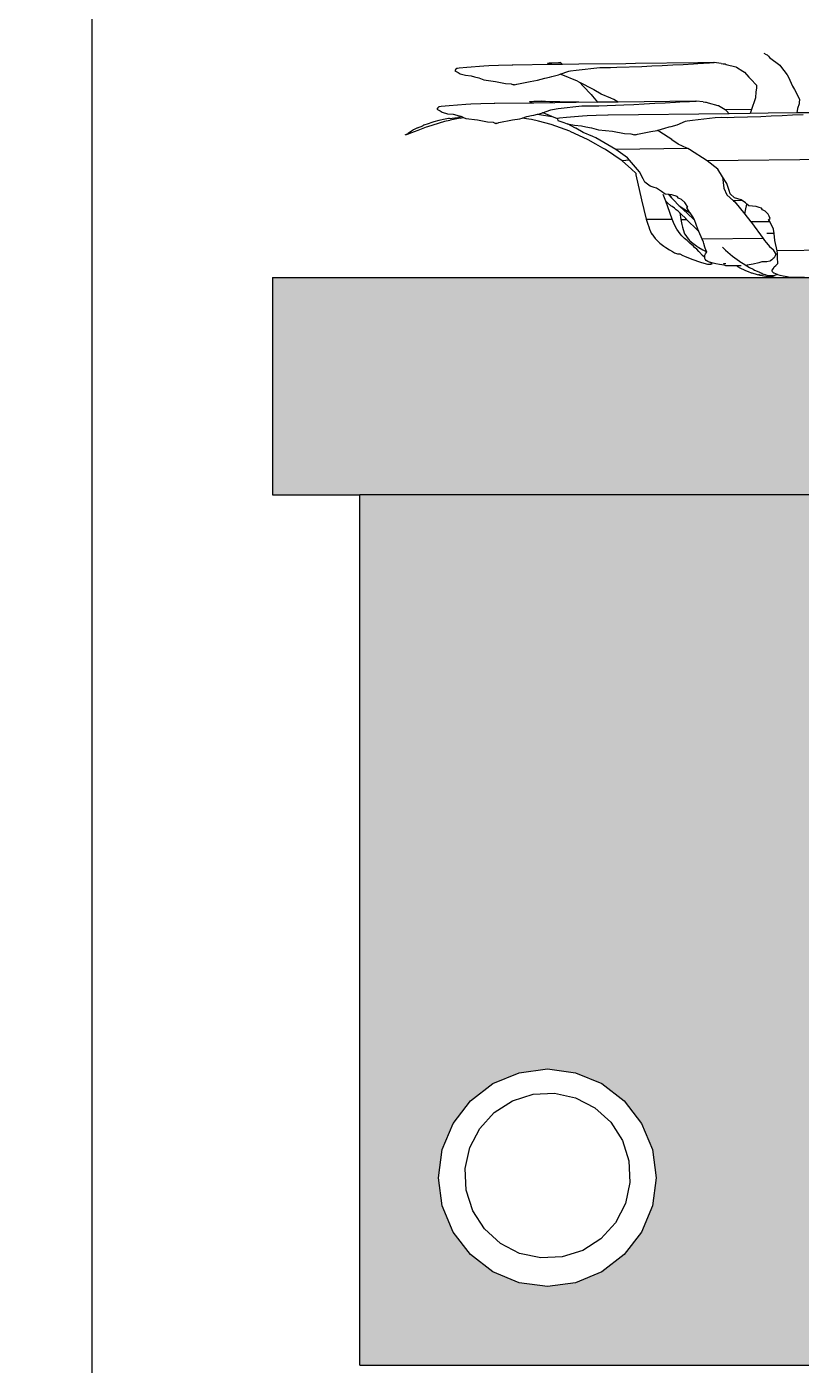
# Model space of a CAD drawing. Header units: metres. Extents: x -175 to 101, y -7 to 93.
# Drawn here: x 10.9008 to 11.0788, y 1.1488 to 1.4564 of the extents above; entities that cross this region are included whole.
import ezdxf

# ---------------------------------------------------------------- set-up
doc = ezdxf.new("R2010")
doc.units = ezdxf.units.M

# ---------------------------------------------------------------- blocks, each defined once
blk = doc.blocks.new('mueble huerto')
blk.add_lwpolyline([(-4.59596, 1.75878), (-4.54596, 1.75878), (-4.54596, -0.49122), (-4.59596, -0.49122)], close=True)
blk = doc.blocks.new('caja1')
at = {"true_color": 0xffffff}
h = blk.add_hatch(color=7, dxfattribs=at)
h.dxf.hatch_style = 1
h.paths.add_polyline_path([(-5.70176, 1.39878), (-6.20176, 1.39878), (-6.20176, 1.34878), (-6.18176, 1.34878), (-5.72176, 1.34878), (-5.70176, 1.34878)])
h.paths.add_polyline_path([(-5.72176, 1.34878), (-6.18176, 1.34878), (-6.18176, 1.14878), (-5.72176, 1.14878)])
h.paths.add_polyline_path([(-6.12612, 1.21351), (-6.12094, 1.20954), (-6.11697, 1.20436), (-6.11447, 1.19833), (-6.11362, 1.19186), (-6.11447, 1.18539), (-6.11697, 1.17936), (-6.12094, 1.17419), (-6.12612, 1.17021), (-6.13215, 1.16772), (-6.13862, 1.16686), (-6.14509, 1.16772), (-6.15112, 1.17021), (-6.1563, 1.17419), (-6.16027, 1.17936), (-6.16277, 1.18539), (-6.16362, 1.19186), (-6.16277, 1.19833), (-6.16027, 1.20436), (-6.1563, 1.20954), (-6.15112, 1.21351), (-6.14509, 1.21601), (-6.13862, 1.21686), (-6.13215, 1.21601)], flags=16)
h.paths.add_polyline_path([(-6.12772, 1.20797), (-6.12405, 1.20463), (-6.12137, 1.20046), (-6.11986, 1.19573), (-6.11963, 1.19078), (-6.12069, 1.18593), (-6.12296, 1.18152), (-6.1263, 1.17786), (-6.13047, 1.17518), (-6.1352, 1.17367), (-6.14015, 1.17344), (-6.145, 1.17449), (-6.14941, 1.17677), (-6.15307, 1.18011), (-6.15575, 1.18428), (-6.15726, 1.18901), (-6.15749, 1.19396), (-6.15644, 1.19881), (-6.15416, 1.20321), (-6.15082, 1.20688), (-6.14665, 1.20956), (-6.14192, 1.21107), (-6.13697, 1.2113), (-6.13212, 1.21024)], flags=0)
for p, q in [((-6.20176, 1.39878), (-6.20176, 1.34878)), ((-6.20176, 1.39878), (-5.70176, 1.39878)), ((-6.20176, 1.34878), (-6.18176, 1.34878)), ((-5.72176, 1.34878), (-6.18176, 1.34878)), ((-6.18176, 1.14878), (-6.18176, 1.34878)), ((-6.15112, 1.21351), (-6.14509, 1.21601)), ((-6.14509, 1.21601), (-6.13862, 1.21686)), ((-6.13862, 1.21686), (-6.13215, 1.21601)), ((-6.13215, 1.21601), (-6.12612, 1.21351)), ((-6.1563, 1.20954), (-6.15112, 1.21351)), ((-6.12612, 1.21351), (-6.12094, 1.20954)), ((-6.16027, 1.20436), (-6.1563, 1.20954)), ((-6.15082, 1.20688), (-6.14665, 1.20956)), ((-6.14665, 1.20956), (-6.14192, 1.21107)), ((-6.14192, 1.21107), (-6.13697, 1.2113)), ((-6.13697, 1.2113), (-6.13212, 1.21024)), ((-6.13212, 1.21024), (-6.12772, 1.20797)), ((-6.12094, 1.20954), (-6.11697, 1.20436)), ((-6.15416, 1.20321), (-6.15082, 1.20688)), ((-6.12772, 1.20797), (-6.12405, 1.20463)), ((-6.16277, 1.19833), (-6.16027, 1.20436)), ((-6.15644, 1.19881), (-6.15416, 1.20321)), ((-6.12405, 1.20463), (-6.12137, 1.20046)), ((-6.11697, 1.20436), (-6.11447, 1.19833)), ((-6.12137, 1.20046), (-6.11986, 1.19573)), ((-6.16362, 1.19186), (-6.16277, 1.19833)), ((-6.15749, 1.19396), (-6.15644, 1.19881)), ((-6.11447, 1.19833), (-6.11362, 1.19186)), ((-6.15726, 1.18901), (-6.15749, 1.19396)), ((-6.11986, 1.19573), (-6.11963, 1.19078)), ((-6.16277, 1.18539), (-6.16362, 1.19186)), ((-6.11963, 1.19078), (-6.12069, 1.18593)), ((-6.11362, 1.19186), (-6.11447, 1.18539)), ((-6.15575, 1.18428), (-6.15726, 1.18901)), ((-6.16027, 1.17936), (-6.16277, 1.18539)), ((-6.12069, 1.18593), (-6.12296, 1.18152)), ((-6.11447, 1.18539), (-6.11697, 1.17936)), ((-6.15307, 1.18011), (-6.15575, 1.18428)), ((-6.12296, 1.18152), (-6.1263, 1.17786)), ((-6.1563, 1.17419), (-6.16027, 1.17936)), ((-6.14941, 1.17677), (-6.15307, 1.18011)), ((-6.11697, 1.17936), (-6.12094, 1.17419)), ((-6.145, 1.17449), (-6.14941, 1.17677)), ((-6.13047, 1.17518), (-6.1352, 1.17367)), ((-6.1263, 1.17786), (-6.13047, 1.17518)), ((-6.15112, 1.17021), (-6.1563, 1.17419)), ((-6.14015, 1.17344), (-6.145, 1.17449)), ((-6.1352, 1.17367), (-6.14015, 1.17344)), ((-6.12094, 1.17419), (-6.12612, 1.17021)), ((-6.14509, 1.16772), (-6.15112, 1.17021)), ((-6.12612, 1.17021), (-6.13215, 1.16772)), ((-6.13862, 1.16686), (-6.14509, 1.16772)), ((-6.13215, 1.16772), (-6.13862, 1.16686)), ((-6.18176, 1.14878), (-5.72176, 1.14878))]:
    blk.add_line(p, q)
blk = doc.blocks.new('plantita4')
for p, q in [((8.33428, 0.33983), (8.33423, 0.33984)), ((8.33428, 0.33983), (8.33478, 0.33989)), ((8.33449, 0.33961), (8.33428, 0.33983)), ((8.33478, 0.33989), (8.33575, 0.33992)), ((8.33575, 0.33992), (8.33806, 0.34)), ((8.33806, 0.34), (8.33831, 0.34001)), ((8.33831, 0.34001), (8.33886, 0.33999)), ((8.33831, 0.34001), (8.33892, 0.33994)), ((8.33862, 0.34021), (8.33886, 0.33999)), ((8.33886, 0.33999), (8.33892, 0.33994)), ((8.33892, 0.33994), (8.33958, 0.33933)), ((8.38721, 0.33993), (8.36529, 0.33966)), ((8.38574, 0.33961), (8.3887, 0.33983)), ((8.39281, 0.34), (8.38721, 0.33993)), ((8.3887, 0.33983), (8.38923, 0.33984)), ((8.38923, 0.33984), (8.39063, 0.33989)), ((8.39063, 0.33989), (8.3914, 0.33992)), ((8.3914, 0.33992), (8.39281, 0.34)), ((8.39281, 0.34), (8.393, 0.34001)), ((8.39541, 0.33967), (8.393, 0.34001)), ((8.41046, 0.34328), (8.41134, 0.34281)), ((8.41134, 0.34281), (8.41168, 0.34276)), ((8.41168, 0.34276), (8.41209, 0.34232)), ((8.41209, 0.34232), (8.41247, 0.34182)), ((8.41247, 0.34182), (8.41608, 0.33905)), ((8.30193, 0.33765), (8.30154, 0.33716)), ((8.30154, 0.33716), (8.30228, 0.33675)), ((8.30226, 0.33793), (8.30193, 0.33765)), ((8.30254, 0.33798), (8.30226, 0.33793)), ((8.30228, 0.33675), (8.30271, 0.33657)), ((8.30308, 0.33804), (8.30254, 0.33798)), ((8.30271, 0.33657), (8.30342, 0.3361)), ((8.30586, 0.33832), (8.30308, 0.33804)), ((8.30342, 0.3361), (8.30528, 0.33552)), ((8.30528, 0.33552), (8.30735, 0.33536)), ((8.3118, 0.33873), (8.30586, 0.33832)), ((8.30735, 0.33536), (8.30856, 0.33503)), ((8.30856, 0.33503), (8.31003, 0.33462)), ((8.31354, 0.33889), (8.3118, 0.33873)), ((8.31702, 0.33897), (8.31354, 0.33889)), ((8.32183, 0.33911), (8.31702, 0.33897)), ((8.32205, 0.33911), (8.32183, 0.33911)), ((8.33576, 0.33929), (8.32205, 0.33911)), ((8.33516, 0.33938), (8.33449, 0.33961)), ((8.33496, 0.33493), (8.33572, 0.33508)), ((8.33576, 0.33929), (8.33516, 0.33938)), ((8.33572, 0.33508), (8.33807, 0.33565)), ((8.33958, 0.33933), (8.33576, 0.33929)), ((8.33807, 0.33565), (8.33876, 0.33589)), ((8.33876, 0.33589), (8.34173, 0.33693)), ((8.33906, 0.3358), (8.33876, 0.33589)), ((8.34484, 0.33344), (8.33906, 0.3358)), ((8.34529, 0.33941), (8.33958, 0.33933)), ((8.34173, 0.33693), (8.34237, 0.33707)), ((8.34237, 0.33707), (8.34438, 0.33736)), ((8.34438, 0.33736), (8.34643, 0.33759)), ((8.36187, 0.33961), (8.34529, 0.33941)), ((8.34643, 0.33759), (8.35062, 0.33807)), ((8.35062, 0.33807), (8.35264, 0.33828)), ((8.35264, 0.33828), (8.35466, 0.33833)), ((8.35466, 0.33833), (8.35649, 0.33828)), ((8.35649, 0.33828), (8.35865, 0.33834)), ((8.35865, 0.33834), (8.36753, 0.33865)), ((8.36529, 0.33966), (8.36187, 0.33961)), ((8.36753, 0.33865), (8.37099, 0.33884)), ((8.37099, 0.33884), (8.37463, 0.33897)), ((8.37463, 0.33897), (8.37846, 0.33921)), ((8.37846, 0.33921), (8.38208, 0.33938)), ((8.38208, 0.33938), (8.38574, 0.33961)), ((8.39541, 0.33967), (8.39621, 0.3396)), ((8.39621, 0.3396), (8.39653, 0.33959)), ((8.39653, 0.33959), (8.39688, 0.33952)), ((8.39688, 0.33952), (8.39723, 0.33936)), ((8.39723, 0.33936), (8.40061, 0.33848)), ((8.40061, 0.33848), (8.40085, 0.33839)), ((8.40085, 0.33839), (8.40315, 0.337)), ((8.40315, 0.337), (8.40363, 0.33661)), ((8.40363, 0.33661), (8.40517, 0.33489)), ((8.41608, 0.33905), (8.41634, 0.33877)), ((8.41634, 0.33877), (8.41868, 0.33569)), ((8.41868, 0.33569), (8.41917, 0.33482)), ((8.31003, 0.33462), (8.31184, 0.33388)), ((8.31184, 0.33388), (8.31595, 0.3334)), ((8.31595, 0.3334), (8.31942, 0.33267)), ((8.31942, 0.33267), (8.32138, 0.33255)), ((8.32138, 0.33255), (8.32225, 0.33212)), ((8.32225, 0.33212), (8.3224, 0.33225)), ((8.32258, 0.33213), (8.32225, 0.33212)), ((8.3224, 0.33225), (8.32258, 0.33213)), ((8.32258, 0.33213), (8.32339, 0.33239)), ((8.32339, 0.33239), (8.32818, 0.33333)), ((8.32818, 0.33333), (8.33077, 0.33377)), ((8.33077, 0.33377), (8.33328, 0.3345)), ((8.33328, 0.3345), (8.33496, 0.33493)), ((8.34484, 0.33344), (8.3456, 0.33304)), ((8.3456, 0.33304), (8.34686, 0.33175)), ((8.35049, 0.33048), (8.3456, 0.33304)), ((8.34686, 0.33175), (8.34967, 0.32874)), ((8.35056, 0.33044), (8.35049, 0.33048)), ((8.35319, 0.32889), (8.35056, 0.33044)), ((8.40517, 0.33489), (8.40596, 0.33421)), ((8.40596, 0.33421), (8.40792, 0.33202)), ((8.40796, 0.33095), (8.40765, 0.32968)), ((8.40792, 0.33202), (8.40796, 0.3312)), ((8.40796, 0.3312), (8.40796, 0.33095)), ((8.41917, 0.33482), (8.42058, 0.33174)), ((8.42058, 0.33174), (8.42133, 0.33051)), ((8.42133, 0.33051), (8.42303, 0.32713)), ((8.31549, 0.32556), (8.31068, 0.32543)), ((8.31571, 0.32557), (8.31549, 0.32556)), ((8.32943, 0.32574), (8.31571, 0.32557)), ((8.32794, 0.32629), (8.3279, 0.3263)), ((8.32794, 0.32629), (8.32844, 0.32634)), ((8.32816, 0.32606), (8.32794, 0.32629)), ((8.32882, 0.32583), (8.32816, 0.32606)), ((8.32844, 0.32634), (8.32942, 0.32638)), ((8.32943, 0.32574), (8.32882, 0.32583)), ((8.32942, 0.32638), (8.33172, 0.32645)), ((8.33685, 0.32583), (8.32943, 0.32574)), ((8.33172, 0.32645), (8.33197, 0.32646)), ((8.33197, 0.32646), (8.35188, 0.32606)), ((8.33509, 0.32612), (8.33197, 0.32646)), ((8.33509, 0.32612), (8.33551, 0.32605)), ((8.3356, 0.32605), (8.33551, 0.32605)), ((8.3356, 0.32605), (8.33623, 0.32597)), ((8.33623, 0.32597), (8.33685, 0.32583)), ((8.35188, 0.32606), (8.33685, 0.32583)), ((8.34967, 0.32874), (8.35007, 0.32821)), ((8.35007, 0.32821), (8.35188, 0.32606)), ((8.35188, 0.32606), (8.35191, 0.32602)), ((8.35916, 0.32611), (8.35191, 0.32602)), ((8.35654, 0.32752), (8.35319, 0.32889)), ((8.35766, 0.32698), (8.35654, 0.32752)), ((8.35916, 0.32611), (8.35766, 0.32698)), ((8.38647, 0.32645), (8.35916, 0.32611)), ((8.36829, 0.32542), (8.37212, 0.32566)), ((8.37212, 0.32566), (8.37575, 0.32583)), ((8.37575, 0.32583), (8.3794, 0.32606)), ((8.3794, 0.32606), (8.38236, 0.32629)), ((8.38236, 0.32629), (8.3829, 0.3263)), ((8.3829, 0.3263), (8.38429, 0.32634)), ((8.38429, 0.32634), (8.38506, 0.32638)), ((8.38506, 0.32638), (8.38647, 0.32645)), ((8.38647, 0.32645), (8.38666, 0.32646)), ((8.38907, 0.32612), (8.38666, 0.32646)), ((8.38907, 0.32612), (8.38988, 0.32605)), ((8.38988, 0.32605), (8.3902, 0.32605)), ((8.3902, 0.32605), (8.39055, 0.32597)), ((8.39055, 0.32597), (8.39089, 0.32581)), ((8.39089, 0.32581), (8.39427, 0.32493)), ((8.40748, 0.3272), (8.40609, 0.32347)), ((8.40751, 0.32761), (8.40748, 0.3272)), ((8.40765, 0.32968), (8.40751, 0.32761)), ((8.42291, 0.32553), (8.42237, 0.3238)), ((8.42295, 0.32588), (8.42291, 0.32553)), ((8.42303, 0.32713), (8.42295, 0.32588)), ((8.29559, 0.32411), (8.2952, 0.32361)), ((8.2952, 0.32361), (8.29595, 0.3232)), ((8.29593, 0.32438), (8.29559, 0.32411)), ((8.2962, 0.32444), (8.29593, 0.32438)), ((8.29595, 0.3232), (8.29638, 0.32302)), ((8.29674, 0.32449), (8.2962, 0.32444)), ((8.29638, 0.32302), (8.29708, 0.32255)), ((8.29953, 0.32477), (8.29674, 0.32449)), ((8.29708, 0.32255), (8.29894, 0.32198)), ((8.29894, 0.32198), (8.30102, 0.32182)), ((8.30547, 0.32519), (8.29953, 0.32477)), ((8.30102, 0.32182), (8.30222, 0.32148)), ((8.30222, 0.32148), (8.3037, 0.32107)), ((8.30413, 0.3209), (8.30246, 0.3207)), ((8.3037, 0.32107), (8.30413, 0.3209)), ((8.30413, 0.3209), (8.30467, 0.32068)), ((8.3072, 0.32534), (8.30547, 0.32519)), ((8.31068, 0.32543), (8.3072, 0.32534)), ((8.32525, 0.32046), (8.32695, 0.32095)), ((8.32695, 0.32095), (8.32862, 0.32139)), ((8.32862, 0.32139), (8.32938, 0.32153)), ((8.32938, 0.32153), (8.33075, 0.32186)), ((8.33075, 0.32186), (8.33174, 0.3221)), ((8.33075, 0.32186), (8.33145, 0.32174)), ((8.33145, 0.32174), (8.33571, 0.32103)), ((8.33174, 0.3221), (8.33242, 0.32234)), ((8.33242, 0.32234), (8.33539, 0.32338)), ((8.33273, 0.32225), (8.33242, 0.32234)), ((8.33571, 0.32103), (8.33273, 0.32225)), ((8.33539, 0.32338), (8.33603, 0.32352)), ((8.33773, 0.32021), (8.33571, 0.32103)), ((8.33603, 0.32352), (8.33804, 0.32381)), ((8.33804, 0.32381), (8.34009, 0.32404)), ((8.34009, 0.32404), (8.34428, 0.32452)), ((8.34662, 0.32111), (8.34092, 0.3207)), ((8.34428, 0.32452), (8.3463, 0.32473)), ((8.3463, 0.32473), (8.34833, 0.32479)), ((8.3482, 0.32127), (8.34662, 0.32111)), ((8.35138, 0.32136), (8.3482, 0.32127)), ((8.34833, 0.32479), (8.35015, 0.32473)), ((8.35015, 0.32473), (8.35232, 0.3248)), ((8.35548, 0.32149), (8.35138, 0.32136)), ((8.35232, 0.3248), (8.36119, 0.3251)), ((8.35568, 0.3215), (8.35548, 0.32149)), ((8.39826, 0.32198), (8.35568, 0.3215)), ((8.36119, 0.3251), (8.36465, 0.32529)), ((8.36465, 0.32529), (8.36829, 0.32542)), ((8.39427, 0.32493), (8.39451, 0.32484)), ((8.39451, 0.32484), (8.39681, 0.32345)), ((8.39681, 0.32345), (8.39694, 0.32335)), ((8.40609, 0.32347), (8.39694, 0.32335)), ((8.39694, 0.32335), (8.39729, 0.32306)), ((8.39729, 0.32306), (8.39826, 0.32198)), ((8.40563, 0.32207), (8.39826, 0.32198)), ((8.4, 0.32072), (8.40949, 0.32103)), ((8.40609, 0.32347), (8.40563, 0.32207)), ((8.41206, 0.32214), (8.40563, 0.32207)), ((8.40949, 0.32103), (8.4131, 0.32122)), ((8.42209, 0.32226), (8.41206, 0.32214)), ((8.4131, 0.32122), (8.4169, 0.32135)), ((8.4169, 0.32135), (8.42065, 0.32159)), ((8.42065, 0.32159), (8.42432, 0.32176)), ((8.42237, 0.3238), (8.42209, 0.32226)), ((8.42918, 0.32234), (8.42209, 0.32226)), ((8.28697, 0.31626), (8.28634, 0.31578)), ((8.28841, 0.317), (8.28697, 0.31626)), ((8.2874, 0.31571), (8.28861, 0.31615)), ((8.28841, 0.317), (8.29034, 0.31774)), ((8.28861, 0.31615), (8.29045, 0.31688)), ((8.29063, 0.31791), (8.29034, 0.31774)), ((8.29045, 0.31688), (8.29157, 0.31732)), ((8.29215, 0.31848), (8.29063, 0.31791)), ((8.29157, 0.31732), (8.29206, 0.31746)), ((8.29206, 0.31746), (8.29396, 0.31803)), ((8.29348, 0.31895), (8.29215, 0.31848)), ((8.29422, 0.31913), (8.29348, 0.31895)), ((8.29396, 0.31803), (8.29805, 0.31931)), ((8.29596, 0.31954), (8.29422, 0.31913)), ((8.29815, 0.32003), (8.29596, 0.31954)), ((8.29805, 0.31931), (8.29852, 0.31945)), ((8.29938, 0.32031), (8.29815, 0.32003)), ((8.29852, 0.31945), (8.29993, 0.31974)), ((8.29964, 0.32036), (8.29938, 0.32031)), ((8.29964, 0.32036), (8.30246, 0.3207)), ((8.30349, 0.32045), (8.29993, 0.31974)), ((8.30349, 0.32045), (8.30454, 0.32066)), ((8.30454, 0.32066), (8.30467, 0.32068)), ((8.30467, 0.32068), (8.3055, 0.32034)), ((8.3055, 0.32034), (8.30962, 0.31985)), ((8.30962, 0.31985), (8.31308, 0.31913)), ((8.31308, 0.31913), (8.31505, 0.31901)), ((8.31505, 0.31901), (8.31591, 0.31858)), ((8.31591, 0.31858), (8.31606, 0.3187)), ((8.31624, 0.31858), (8.31591, 0.31858)), ((8.31606, 0.3187), (8.31624, 0.31858)), ((8.31624, 0.31858), (8.31706, 0.31885)), ((8.31706, 0.31885), (8.32185, 0.31978)), ((8.32185, 0.31978), (8.32443, 0.32022)), ((8.32443, 0.32022), (8.32525, 0.32046)), ((8.32762, 0.32008), (8.32525, 0.32046)), ((8.32864, 0.31992), (8.32762, 0.32008)), ((8.33102, 0.31933), (8.32864, 0.31992)), ((8.33551, 0.31818), (8.33102, 0.31933)), ((8.34214, 0.31582), (8.33551, 0.31818)), ((8.33773, 0.32021), (8.33772, 0.32003)), ((8.33772, 0.32003), (8.33792, 0.31954)), ((8.33774, 0.32031), (8.33773, 0.32021)), ((8.33797, 0.32036), (8.33774, 0.32031)), ((8.33792, 0.31954), (8.33928, 0.31913)), ((8.33845, 0.32042), (8.33797, 0.32036)), ((8.34092, 0.3207), (8.33845, 0.32042)), ((8.33928, 0.31913), (8.33998, 0.31895)), ((8.33998, 0.31895), (8.34118, 0.31848)), ((8.34118, 0.31848), (8.34123, 0.31847)), ((8.34416, 0.31694), (8.34123, 0.31847)), ((8.34123, 0.31847), (8.34373, 0.31791)), ((8.34373, 0.31791), (8.34617, 0.31774)), ((8.34423, 0.31689), (8.34416, 0.31694)), ((8.34685, 0.31534), (8.34423, 0.31689)), ((8.34617, 0.31774), (8.3478, 0.31741)), ((8.3478, 0.31741), (8.34978, 0.317)), ((8.34978, 0.317), (8.35225, 0.31626)), ((8.35225, 0.31626), (8.35711, 0.31578)), ((8.37068, 0.31571), (8.37294, 0.3161)), ((8.37294, 0.3161), (8.37325, 0.31615)), ((8.37348, 0.31582), (8.37294, 0.3161)), ((8.37325, 0.31615), (8.37557, 0.31688)), ((8.37557, 0.31688), (8.37714, 0.31732)), ((8.37714, 0.31732), (8.37786, 0.31746)), ((8.37786, 0.31746), (8.37997, 0.31803)), ((8.37997, 0.31803), (8.38291, 0.31931)), ((8.38291, 0.31931), (8.3835, 0.31945)), ((8.3835, 0.31945), (8.38537, 0.31974)), ((8.38537, 0.31974), (8.38735, 0.31997)), ((8.38735, 0.31997), (8.3914, 0.32045)), ((8.3914, 0.32045), (8.39338, 0.32066)), ((8.39338, 0.32066), (8.39557, 0.32072)), ((8.39557, 0.32072), (8.39767, 0.32066)), ((8.39767, 0.32066), (8.4, 0.32072)), ((8.28417, 0.3145), (8.28413, 0.31463)), ((8.28413, 0.31463), (8.28422, 0.31451)), ((8.28422, 0.31451), (8.28417, 0.3145)), ((8.28503, 0.31493), (8.28422, 0.31451)), ((8.28422, 0.31451), (8.28488, 0.31477)), ((8.28488, 0.31477), (8.2874, 0.31571)), ((8.2851, 0.31506), (8.28503, 0.31493)), ((8.28634, 0.31578), (8.2851, 0.31506)), ((8.34214, 0.31582), (8.3485, 0.31286)), ((8.3502, 0.31397), (8.34685, 0.31534)), ((8.34858, 0.31282), (8.3485, 0.31286)), ((8.35126, 0.31127), (8.34858, 0.31282)), ((8.35132, 0.31343), (8.3502, 0.31397)), ((8.35833, 0.3094), (8.35132, 0.31343)), ((8.35711, 0.31578), (8.36141, 0.31506)), ((8.36141, 0.31506), (8.36366, 0.31493)), ((8.36366, 0.31493), (8.36489, 0.3145)), ((8.36489, 0.3145), (8.36508, 0.31463)), ((8.36525, 0.31451), (8.36489, 0.3145)), ((8.36508, 0.31463), (8.36525, 0.31451)), ((8.36525, 0.31451), (8.36598, 0.31477)), ((8.36598, 0.31477), (8.37068, 0.31571)), ((8.37383, 0.31559), (8.37348, 0.31582)), ((8.37802, 0.31286), (8.37383, 0.31559)), ((8.37808, 0.31282), (8.37802, 0.31286)), ((8.38026, 0.31127), (8.37808, 0.31282)), ((8.35378, 0.3099), (8.35126, 0.31127)), ((8.35474, 0.30936), (8.35378, 0.3099)), ((8.3606, 0.30533), (8.35474, 0.30936)), ((8.38366, 0.30972), (8.35833, 0.3094)), ((8.36246, 0.30646), (8.35833, 0.3094)), ((8.38333, 0.3099), (8.38026, 0.31127)), ((8.38366, 0.30972), (8.38333, 0.3099)), ((8.38431, 0.30936), (8.38366, 0.30972)), ((8.39054, 0.30533), (8.38431, 0.30936)), ((8.36319, 0.30559), (8.3606, 0.30533)), ((8.3639, 0.30239), (8.3606, 0.30533)), ((8.36319, 0.30559), (8.36246, 0.30646)), ((8.36664, 0.30147), (8.36319, 0.30559)), ((8.36538, 0.30098), (8.3639, 0.30239)), ((8.43601, 0.30585), (8.39054, 0.30533)), ((8.39426, 0.30239), (8.39054, 0.30533)), ((8.39594, 0.29977), (8.39426, 0.30239)), ((8.36537, 0.30105), (8.36538, 0.30098)), ((8.36538, 0.30098), (8.36543, 0.30045)), ((8.36543, 0.30045), (8.3674, 0.2916)), ((8.36798, 0.29901), (8.36664, 0.30147)), ((8.36858, 0.29784), (8.36798, 0.29901)), ((8.37038, 0.29641), (8.36858, 0.29784)), ((8.39594, 0.29977), (8.39645, 0.29572)), ((8.39746, 0.2974), (8.39594, 0.29977)), ((8.39825, 0.29494), (8.39746, 0.2974)), ((8.37186, 0.29596), (8.37038, 0.29641)), ((8.3727, 0.2957), (8.37186, 0.29596)), ((8.37441, 0.29462), (8.3727, 0.2957)), ((8.37569, 0.29362), (8.37441, 0.29462)), ((8.3759, 0.29113), (8.37503, 0.29348)), ((8.37684, 0.29351), (8.37569, 0.29362)), ((8.37684, 0.29351), (8.37797, 0.29232)), ((8.37718, 0.29348), (8.37684, 0.29351)), ((8.37718, 0.29348), (8.37729, 0.29325)), ((8.37807, 0.29339), (8.37718, 0.29348)), ((8.37729, 0.29325), (8.37735, 0.29316)), ((8.37735, 0.29316), (8.37797, 0.29232)), ((8.37994, 0.29278), (8.37807, 0.29339)), ((8.38039, 0.29222), (8.37994, 0.29278)), ((8.39645, 0.29572), (8.39748, 0.29337)), ((8.39748, 0.29337), (8.3998, 0.29134)), ((8.39859, 0.29377), (8.39825, 0.29494)), ((8.40017, 0.29234), (8.39859, 0.29377)), ((8.3674, 0.2916), (8.36906, 0.28482)), ((8.37657, 0.29055), (8.3759, 0.29113)), ((8.37663, 0.28918), (8.3759, 0.29113)), ((8.37768, 0.28955), (8.37657, 0.29055)), ((8.37815, 0.28482), (8.37663, 0.28918)), ((8.37822, 0.28932), (8.37768, 0.28955)), ((8.37797, 0.29232), (8.37861, 0.29164)), ((8.37905, 0.28871), (8.37822, 0.28932)), ((8.37861, 0.29164), (8.38058, 0.28965)), ((8.37963, 0.28815), (8.37905, 0.28871)), ((8.38026, 0.28763), (8.37963, 0.28815)), ((8.38144, 0.2917), (8.38039, 0.29222)), ((8.38058, 0.28965), (8.38159, 0.28888)), ((8.38058, 0.28965), (8.38093, 0.2893)), ((8.38093, 0.2893), (8.38362, 0.28683)), ((8.38263, 0.29064), (8.38144, 0.2917)), ((8.38159, 0.28888), (8.38228, 0.28841)), ((8.38228, 0.28841), (8.38359, 0.2876)), ((8.38368, 0.28909), (8.38263, 0.29064)), ((8.38324, 0.28881), (8.38368, 0.28909)), ((8.38358, 0.28841), (8.38324, 0.28881)), ((8.38435, 0.28731), (8.38358, 0.28841)), ((8.40289, 0.29137), (8.3998, 0.29134)), ((8.3998, 0.29134), (8.40029, 0.2909)), ((8.40252, 0.29163), (8.40017, 0.29234)), ((8.40029, 0.2909), (8.40375, 0.28656)), ((8.40289, 0.29137), (8.40252, 0.29163)), ((8.40409, 0.29055), (8.40289, 0.29137)), ((8.40375, 0.28656), (8.40402, 0.28793)), ((8.40402, 0.28793), (8.40456, 0.29013)), ((8.40456, 0.29013), (8.40409, 0.29055)), ((8.40522, 0.28955), (8.40456, 0.29013)), ((8.40775, 0.28932), (8.40522, 0.28955)), ((8.40886, 0.28896), (8.40775, 0.28932)), ((8.40963, 0.28871), (8.40886, 0.28896)), ((8.40998, 0.28815), (8.40963, 0.28871)), ((8.41098, 0.28763), (8.40998, 0.28815)), ((8.36906, 0.28482), (8.37815, 0.28482)), ((8.36906, 0.28482), (8.36958, 0.28304)), ((8.37862, 0.28362), (8.37815, 0.28482)), ((8.37889, 0.28304), (8.37862, 0.28362)), ((8.38083, 0.2871), (8.38026, 0.28763)), ((8.38083, 0.2871), (8.38122, 0.28472)), ((8.38141, 0.28657), (8.38083, 0.2871)), ((8.38122, 0.28472), (8.3832, 0.28474)), ((8.38122, 0.28472), (8.38158, 0.28296)), ((8.38299, 0.28502), (8.38141, 0.28657)), ((8.3832, 0.28474), (8.38299, 0.28502)), ((8.38362, 0.28434), (8.3832, 0.28474)), ((8.38359, 0.2876), (8.38456, 0.287)), ((8.38362, 0.28683), (8.38581, 0.28472)), ((8.38362, 0.28434), (8.38677, 0.28126)), ((8.38456, 0.287), (8.38435, 0.28731)), ((8.38571, 0.28534), (8.38456, 0.287)), ((8.38594, 0.28472), (8.38571, 0.28534)), ((8.38581, 0.28472), (8.38594, 0.28472)), ((8.38581, 0.28472), (8.38601, 0.28453)), ((8.38601, 0.28453), (8.38594, 0.28472)), ((8.38718, 0.28135), (8.38601, 0.28453)), ((8.40375, 0.28656), (8.40592, 0.28384)), ((8.41235, 0.28384), (8.40592, 0.28384)), ((8.40592, 0.28384), (8.40611, 0.2836)), ((8.40611, 0.2836), (8.41023, 0.278)), ((8.412, 0.28657), (8.41098, 0.28763)), ((8.41234, 0.28583), (8.412, 0.28657)), ((8.41216, 0.28474), (8.41272, 0.28502)), ((8.41243, 0.28434), (8.41216, 0.28474)), ((8.41272, 0.28502), (8.41234, 0.28583)), ((8.41297, 0.28324), (8.41243, 0.28434)), ((8.41392, 0.28126), (8.41297, 0.28324)), ((8.36958, 0.28304), (8.36995, 0.28208)), ((8.36995, 0.28208), (8.37022, 0.2813)), ((8.37022, 0.2813), (8.37095, 0.2797)), ((8.37095, 0.2797), (8.37101, 0.27961)), ((8.37101, 0.27961), (8.37223, 0.27797)), ((8.37987, 0.2813), (8.37889, 0.28304)), ((8.38101, 0.27961), (8.37987, 0.2813)), ((8.38155, 0.27893), (8.38101, 0.27961)), ((8.38258, 0.27797), (8.38155, 0.27893)), ((8.38158, 0.28296), (8.38186, 0.282)), ((8.38186, 0.282), (8.38205, 0.28123)), ((8.38205, 0.28123), (8.38258, 0.27963)), ((8.38258, 0.27963), (8.38263, 0.27954)), ((8.38263, 0.27954), (8.38377, 0.27791)), ((8.38756, 0.28046), (8.38677, 0.28126)), ((8.38756, 0.28046), (8.38718, 0.28135)), ((8.38874, 0.27773), (8.38756, 0.28046)), ((8.41411, 0.27977), (8.41161, 0.27977)), ((8.41411, 0.27977), (8.41392, 0.28126)), ((8.41443, 0.27728), (8.41411, 0.27977)), ((8.37223, 0.27797), (8.37276, 0.27736)), ((8.37276, 0.27736), (8.37389, 0.27638)), ((8.37389, 0.27638), (8.37525, 0.27533)), ((8.37525, 0.27533), (8.37594, 0.27486)), ((8.37594, 0.27486), (8.37726, 0.27406)), ((8.37726, 0.27406), (8.3783, 0.27341)), ((8.38343, 0.27727), (8.38258, 0.27797)), ((8.38436, 0.27638), (8.38343, 0.27727)), ((8.38377, 0.27791), (8.38426, 0.27731)), ((8.38426, 0.27731), (8.38545, 0.27633)), ((8.38569, 0.27525), (8.38436, 0.27638)), ((8.38545, 0.27633), (8.38687, 0.27529)), ((8.38609, 0.27486), (8.38569, 0.27525)), ((8.38687, 0.2742), (8.38609, 0.27486)), ((8.38687, 0.27529), (8.38762, 0.27482)), ((8.38763, 0.27341), (8.38687, 0.2742)), ((8.38762, 0.27482), (8.38904, 0.27402)), ((8.41023, 0.278), (8.38874, 0.27773)), ((8.38919, 0.27676), (8.38874, 0.27773)), ((8.38904, 0.27402), (8.39016, 0.27338)), ((8.38931, 0.27629), (8.38919, 0.27676)), ((8.38973, 0.27495), (8.38931, 0.27629)), ((8.39018, 0.27371), (8.38973, 0.27495)), ((8.39036, 0.27328), (8.39018, 0.27371)), ((8.39598, 0.27491), (8.39699, 0.27393)), ((8.39699, 0.27393), (8.39684, 0.27391)), ((8.39699, 0.27393), (8.39857, 0.2725)), ((8.41023, 0.278), (8.41076, 0.27731)), ((8.41076, 0.27731), (8.41134, 0.27657)), ((8.41134, 0.27657), (8.41198, 0.27583)), ((8.41198, 0.27583), (8.41255, 0.27524)), ((8.41255, 0.27524), (8.4138, 0.27408)), ((8.4138, 0.27408), (8.41383, 0.27401)), ((8.41383, 0.27401), (8.41446, 0.27289)), ((8.41515, 0.27366), (8.41443, 0.27728)), ((8.43873, 0.27393), (8.41515, 0.27366)), ((8.41535, 0.27269), (8.41515, 0.27366)), ((8.3783, 0.27341), (8.37906, 0.27299)), ((8.37906, 0.27299), (8.38006, 0.27262)), ((8.38006, 0.27262), (8.3809, 0.27255)), ((8.3809, 0.27255), (8.38197, 0.27204)), ((8.38197, 0.27204), (8.38254, 0.27179)), ((8.38254, 0.27179), (8.38515, 0.27075)), ((8.38515, 0.27075), (8.38815, 0.26967)), ((8.38784, 0.27322), (8.38763, 0.27341)), ((8.38892, 0.27204), (8.38784, 0.27322)), ((8.38815, 0.26967), (8.38852, 0.26955)), ((8.38852, 0.26955), (8.39059, 0.26895)), ((8.38959, 0.27141), (8.38892, 0.27204)), ((8.3897, 0.27129), (8.38959, 0.27141)), ((8.3897, 0.27156), (8.38971, 0.27213)), ((8.3897, 0.27129), (8.3897, 0.27156)), ((8.3897, 0.2709), (8.3897, 0.27129)), ((8.38984, 0.27067), (8.3897, 0.2709)), ((8.38971, 0.27213), (8.38999, 0.27258)), ((8.39011, 0.27031), (8.38984, 0.27067)), ((8.38999, 0.27258), (8.39037, 0.27325)), ((8.3908, 0.2699), (8.39011, 0.27031)), ((8.39016, 0.27338), (8.39036, 0.27328)), ((8.39037, 0.27325), (8.39036, 0.27328)), ((8.39059, 0.26895), (8.39185, 0.26898)), ((8.39098, 0.26981), (8.3908, 0.2699)), ((8.39137, 0.26969), (8.39098, 0.26981)), ((8.39155, 0.26955), (8.39137, 0.26969)), ((8.39266, 0.26928), (8.39137, 0.26969)), ((8.39227, 0.26908), (8.39155, 0.26955)), ((8.39185, 0.26898), (8.39227, 0.26908)), ((8.39361, 0.26904), (8.39266, 0.26928)), ((8.39489, 0.26879), (8.39361, 0.26904)), ((8.3964, 0.26907), (8.39648, 0.26936)), ((8.39708, 0.26902), (8.3964, 0.26907)), ((8.39857, 0.2725), (8.39949, 0.27176)), ((8.39949, 0.27176), (8.40024, 0.27116)), ((8.40024, 0.27116), (8.40192, 0.27)), ((8.40192, 0.27), (8.40201, 0.26994)), ((8.40201, 0.26994), (8.40376, 0.26882)), ((8.40678, 0.26894), (8.40462, 0.26856)), ((8.40875, 0.26938), (8.40678, 0.26894)), ((8.4091, 0.26949), (8.40875, 0.26938)), ((8.40978, 0.26974), (8.4091, 0.26949)), ((8.41153, 0.26979), (8.40978, 0.26974)), ((8.41258, 0.26998), (8.41153, 0.26979)), ((8.41286, 0.27018), (8.41258, 0.26998)), ((8.41328, 0.27053), (8.41286, 0.27018)), ((8.41384, 0.27097), (8.41328, 0.27053)), ((8.41416, 0.27125), (8.41384, 0.27097)), ((8.41445, 0.27187), (8.41416, 0.27125)), ((8.41471, 0.2725), (8.41445, 0.27187)), ((8.41446, 0.27289), (8.41471, 0.2725)), ((8.41469, 0.26851), (8.4154, 0.26918)), ((8.41536, 0.27222), (8.41535, 0.27269)), ((8.41537, 0.27088), (8.41536, 0.27222)), ((8.41539, 0.26964), (8.41537, 0.27088)), ((8.4154, 0.26918), (8.41539, 0.26964)), ((8.39652, 0.26856), (8.39489, 0.26879)), ((8.39712, 0.26843), (8.39652, 0.26856)), ((8.39785, 0.26833), (8.39712, 0.26843)), ((8.39936, 0.26833), (8.39785, 0.26833)), ((8.40092, 0.26834), (8.39936, 0.26833)), ((8.40249, 0.26836), (8.40092, 0.26834)), ((8.40138, 0.26806), (8.40092, 0.26834)), ((8.40235, 0.26749), (8.40138, 0.26806)), ((8.40369, 0.26682), (8.40235, 0.26749)), ((8.40417, 0.26659), (8.40369, 0.26682)), ((8.40376, 0.26882), (8.40429, 0.26852)), ((8.40505, 0.26624), (8.40417, 0.26659)), ((8.40462, 0.26856), (8.40429, 0.26852)), ((8.40429, 0.26852), (8.40446, 0.26843)), ((8.40446, 0.26843), (8.4055, 0.2678)), ((8.40614, 0.26583), (8.40505, 0.26624)), ((8.4055, 0.2678), (8.4067, 0.26718)), ((8.40643, 0.26574), (8.40614, 0.26583)), ((8.40827, 0.26521), (8.40643, 0.26574)), ((8.4067, 0.26718), (8.40722, 0.26689)), ((8.40722, 0.26689), (8.40817, 0.26646)), ((8.40817, 0.26646), (8.40894, 0.26611)), ((8.40917, 0.265), (8.40827, 0.26521)), ((8.40865, 0.26529), (8.40876, 0.26526)), ((8.40917, 0.265), (8.40876, 0.26526)), ((8.40894, 0.26611), (8.40949, 0.26591)), ((8.40933, 0.26497), (8.40917, 0.265)), ((8.41048, 0.26472), (8.40933, 0.26497)), ((8.40999, 0.26495), (8.40933, 0.26497)), ((8.40949, 0.26591), (8.40986, 0.26572)), ((8.40986, 0.26572), (8.40974, 0.26566)), ((8.40974, 0.26566), (8.41036, 0.26541)), ((8.41036, 0.26541), (8.41069, 0.26531)), ((8.41196, 0.26449), (8.41048, 0.26472)), ((8.41199, 0.26487), (8.41069, 0.26531)), ((8.41272, 0.26436), (8.41196, 0.26449)), ((8.41394, 0.26488), (8.41199, 0.26487)), ((8.41199, 0.26487), (8.41348, 0.26449)), ((8.41365, 0.26426), (8.41272, 0.26436)), ((8.41347, 0.26682), (8.41386, 0.26749)), ((8.41349, 0.26659), (8.41347, 0.26682)), ((8.41348, 0.26449), (8.41363, 0.26445)), ((8.41352, 0.26624), (8.41349, 0.26659)), ((8.41399, 0.26583), (8.41352, 0.26624)), ((8.41363, 0.26445), (8.41447, 0.26429)), ((8.41402, 0.26426), (8.41365, 0.26426)), ((8.41386, 0.26749), (8.41416, 0.26806)), ((8.41526, 0.26529), (8.41394, 0.26488)), ((8.41412, 0.26574), (8.41399, 0.26583)), ((8.41447, 0.26429), (8.41402, 0.26426)), ((8.41526, 0.26529), (8.41412, 0.26574)), ((8.41416, 0.26806), (8.41469, 0.26851)), ((8.41548, 0.26521), (8.41526, 0.26529)), ((8.41624, 0.26497), (8.41548, 0.26521)), ((8.41736, 0.26472), (8.41624, 0.26497)), ((8.41876, 0.26449), (8.41736, 0.26472)), ((8.41923, 0.26436), (8.41876, 0.26449)), ((8.41979, 0.26426), (8.41923, 0.26436)), ((8.42139, 0.26426), (8.41979, 0.26426)), ((8.42481, 0.26429), (8.42139, 0.26426))]:
    blk.add_line(p, q)

msp = doc.modelspace()

# ---------------------------------------------------------------- block references
for name, p in [('mueble huerto', (15.46169, 0)), ('caja1', (17.15907, 0))]:
    msp.add_blockref(name, p)
at = {"xscale": 0.6520283312523999, "yscale": 0.6520283312523999, "zscale": 0.6520283312523999}
msp.add_blockref('plantita4', (5.58632, 1.22646), dxfattribs=at)

doc.saveas('drawing.dxf')
